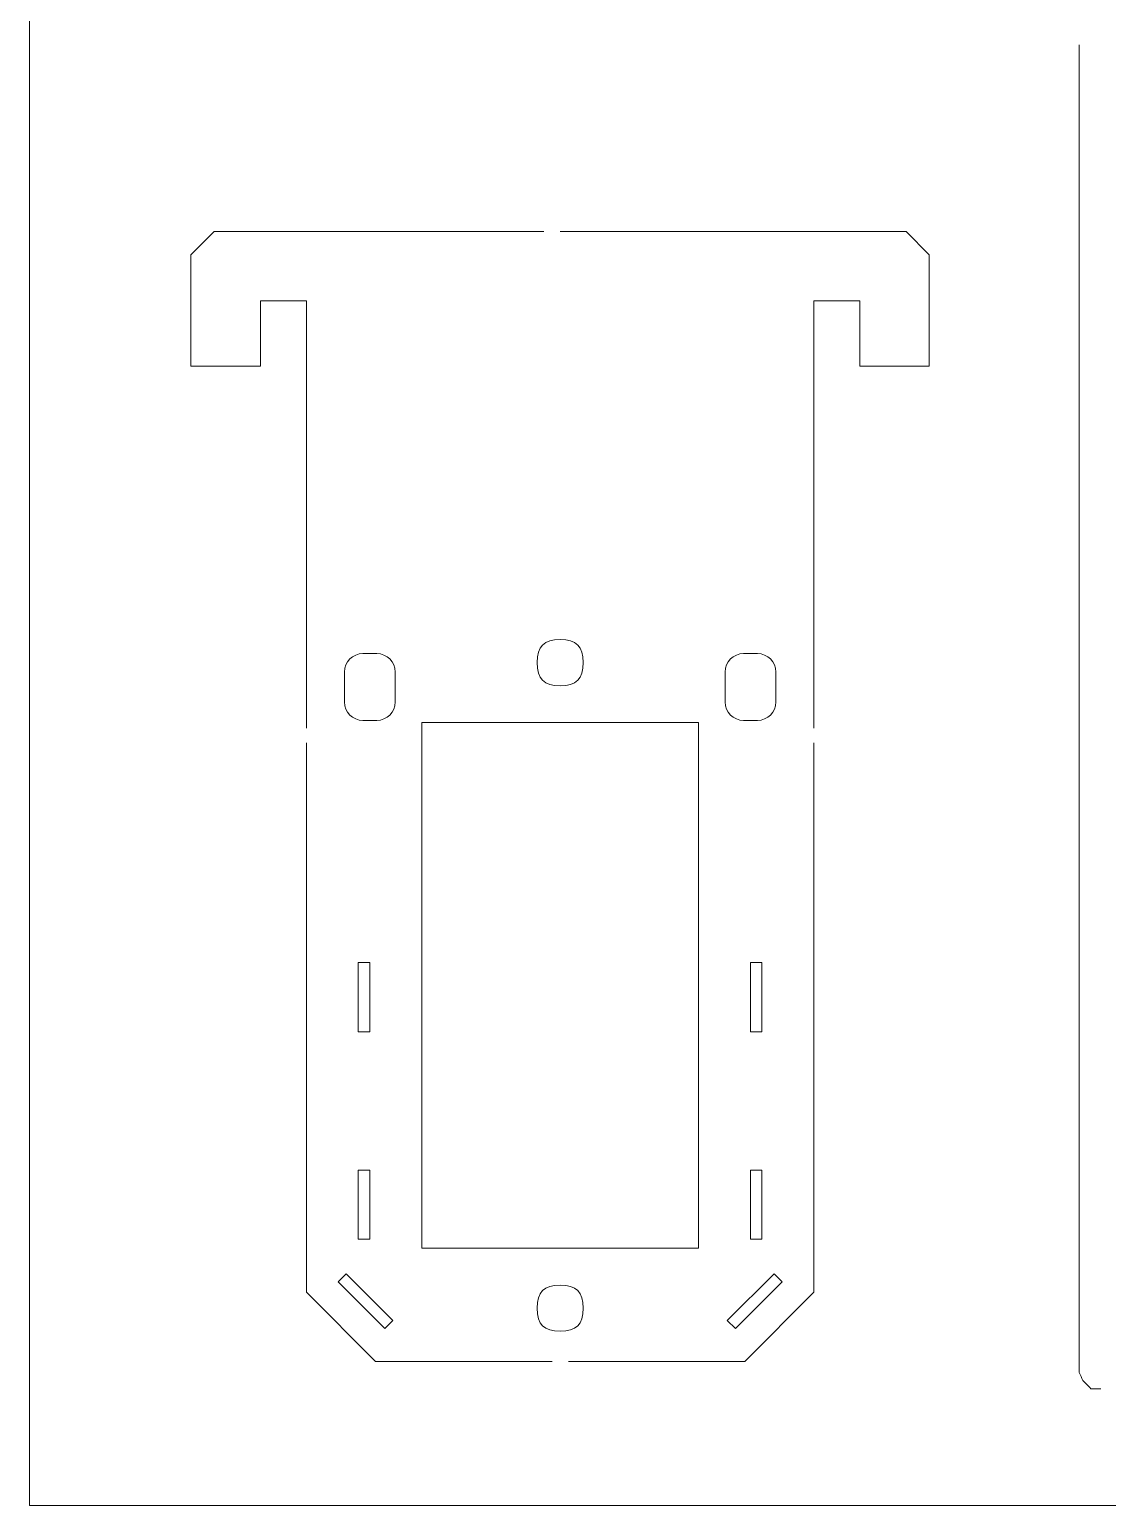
# Model space of a CAD drawing. Header units: inches. Extents: x -99 to 301, y -16 to 251.
# Drawn here: x -98.5 to -51.8, y 20.7 to 84.7 of the extents above; entities that cross this region are included whole.
import ezdxf

# ---------------------------------------------------------------- set-up
doc = ezdxf.new("R2010")
doc.units = ezdxf.units.IN
doc.header["$MEASUREMENT"] = 0
doc.layers.add('_U+68F0_U+52EE_U+934A', color=7, linetype='Continuous')
doc.layers.add('Viewport Boundary', color=7, linetype='Continuous')

msp = doc.modelspace()

# ---------------------------------------------------------------- linework, layer by layer
at = {"layer": '_U+68F0_U+52EE_U+934A', "lineweight": 0}
for points in [[(-86.497, 54.439), (-86.497, 72.978), (-88.494, 72.978), (-88.494, 70.148), (-91.501, 70.148), (-91.501, 74.978), (-90.501, 75.978), (-76.2, 75.978)], [(-75.497, 75.978), (-60.497, 75.978), (-59.497, 74.978), (-59.497, 70.148), (-62.501, 70.148), (-62.501, 72.978), (-64.497, 72.978), (-64.497, 54.439)], [(-69.497, 31.883), (-69.497, 54.684), (-81.497, 54.684), (-81.497, 31.883), (-69.497, 31.883)], [(-75.847, 26.978), (-83.497, 26.978), (-86.497, 29.978), (-86.497, 53.799)], [(-64.497, 53.799), (-64.497, 29.978), (-67.497, 26.978), (-75.142, 26.978)], [(-83.747, 44.278), (-84.247, 44.278), (-84.247, 41.278), (-83.747, 41.278), (-83.747, 44.278)], [(-67.247, 44.278), (-67.247, 41.278), (-66.747, 41.278), (-66.747, 44.278), (-67.247, 44.278)], [(-83.747, 35.278), (-84.247, 35.278), (-84.247, 32.278), (-83.747, 32.278), (-83.747, 35.278)], [(-67.247, 35.278), (-67.247, 32.278), (-66.747, 32.278), (-66.747, 35.278), (-67.247, 35.278)], [(-85.125, 30.428), (-83.097, 28.4), (-82.744, 28.754), (-84.772, 30.782), (-85.125, 30.428)], [(-68.25, 28.754), (-67.897, 28.4), (-65.869, 30.428), (-66.222, 30.782), (-68.25, 28.754)]]:
    msp.add_lwpolyline(points, dxfattribs=at)
for points, knots in [([(-52.057, 25.794), (-52.201, 25.794), (-52.345, 25.794), (-52.49, 25.794), (-52.607, 25.912), (-52.725, 26.03), (-52.843, 26.148), (-52.892, 26.266), (-52.941, 26.384), (-52.99, 26.501), (-52.99, 45.362), (-52.99, 65.218), (-52.99, 84.079)], [0, 0, 0, 0, 1, 1, 1, 2, 2, 2, 3, 3, 3, 4, 4, 4, 4]), ([(-74.497, 57.283), (-74.497, 57.991), (-74.79, 58.283), (-75.497, 58.283), (-76.204, 58.283), (-76.497, 57.991), (-76.497, 57.283), (-76.497, 56.576), (-76.204, 56.284), (-75.497, 56.284), (-74.79, 56.284), (-74.497, 56.576), (-74.497, 57.283)], [0, 0, 0, 0, 1, 1, 1, 2, 2, 2, 3, 3, 3, 4, 4, 4, 4]), ([(-84.847, 55.578), (-84.847, 55.578), (-84.847, 56.878), (-84.847, 56.878), (-84.847, 57.32), (-84.489, 57.678), (-84.047, 57.678), (-84.047, 57.678), (-83.447, 57.678), (-83.447, 57.678), (-83.005, 57.678), (-82.647, 57.32), (-82.647, 56.878), (-82.647, 56.878), (-82.647, 55.578), (-82.647, 55.578), (-82.647, 55.136), (-83.005, 54.778), (-83.447, 54.778), (-83.447, 54.778), (-84.047, 54.778), (-84.047, 54.778), (-84.489, 54.778), (-84.847, 55.136), (-84.847, 55.578)], [0, 0, 0, 0, 1, 1, 1, 2, 2, 2, 3, 3, 3, 4, 4, 4, 5, 5, 5, 6, 6, 6, 7, 7, 7, 8, 8, 8, 8]), ([(-68.347, 55.578), (-68.347, 55.578), (-68.347, 56.878), (-68.347, 56.878), (-68.347, 57.32), (-67.989, 57.678), (-67.547, 57.678), (-67.547, 57.678), (-66.947, 57.678), (-66.947, 57.678), (-66.505, 57.678), (-66.147, 57.32), (-66.147, 56.878), (-66.147, 56.878), (-66.147, 55.578), (-66.147, 55.578), (-66.147, 55.136), (-66.505, 54.778), (-66.947, 54.778), (-66.947, 54.778), (-67.547, 54.778), (-67.547, 54.778), (-67.989, 54.778), (-68.347, 55.136), (-68.347, 55.578)], [0, 0, 0, 0, 1, 1, 1, 2, 2, 2, 3, 3, 3, 4, 4, 4, 5, 5, 5, 6, 6, 6, 7, 7, 7, 8, 8, 8, 8]), ([(-74.497, 29.283), (-74.497, 29.991), (-74.79, 30.283), (-75.497, 30.283), (-76.204, 30.283), (-76.497, 29.991), (-76.497, 29.283), (-76.497, 28.576), (-76.204, 28.284), (-75.497, 28.284), (-74.79, 28.284), (-74.497, 28.576), (-74.497, 29.283)], [0, 0, 0, 0, 1, 1, 1, 2, 2, 2, 3, 3, 3, 4, 4, 4, 4])]:
    msp.add_open_spline(points, degree=3, knots=knots, dxfattribs=at)
at = {"layer": 'Viewport Boundary', "lineweight": 0}
msp.add_lwpolyline([(301.499, 20.728), (-98.501, 20.728), (-98.501, 250.728), (301.499, 250.728), (301.499, 20.728)], dxfattribs=at)

doc.saveas('drawing.dxf')
